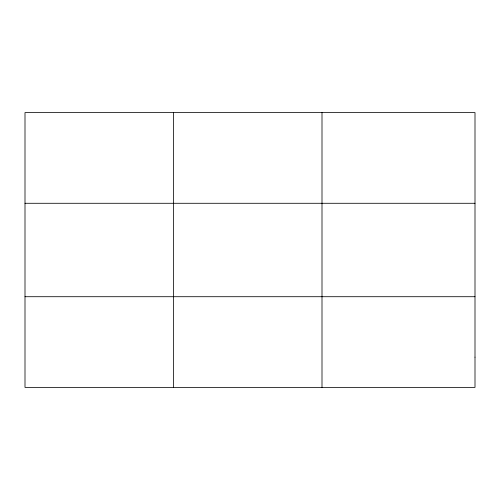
<?xml version="1.0" encoding="UTF-8"?>
<svg xmlns="http://www.w3.org/2000/svg" width="500" height="500" viewBox="0 0 500 500"><rect width="100%" height="100%" fill="white"/><g stroke="black" fill="none" stroke-linecap="round" stroke-linejoin="round"><path stroke-width="0.75" d="M173.5 112.606L173.5 387.394M322 112.606L322 387.394M25 203.287L475 203.287M25 296.712L475 296.712M475 357.163L475 387.394L25 387.394L25 112.606L475 112.606L475 357.163"/></g></svg>
